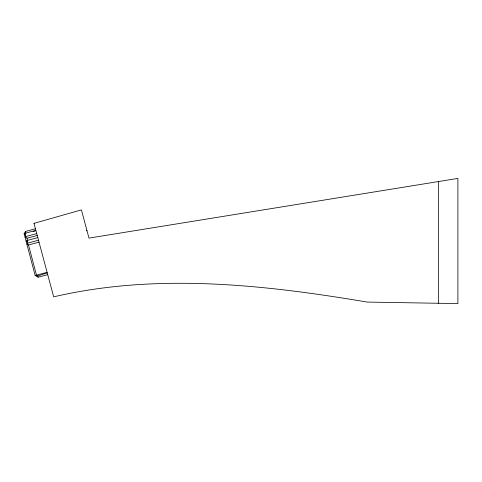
<?xml version="1.0" encoding="UTF-8"?>
<svg xmlns="http://www.w3.org/2000/svg" width="482" height="482" viewBox="0 0 482 482"><rect width="100%" height="100%" fill="white"/><g stroke="black" fill="none" stroke-linecap="round" stroke-linejoin="round"><path stroke-width="0.72" d="M35.433 228.781L25.492 231.444L24.106 233.698L35.174 275.475L36.481 275.126L28.504 244.964L27.721 244.35L26.98 244.543L27.805 243.091L27.088 240.476L37.801 237.608M27.522 240.404L26.95 238.235L25.799 237.427L25.142 237.602L25.787 236.548L25.606 235.825M35.861 230.372L24.986 233.282L24.281 234.366L25.136 234.481M27.088 240.476L26.215 241.663L27.251 241.807M47.013 272.987L37.855 275.921L36.524 275.15L47.097 272.318M33.981 223.359L81.416 209.893L88.977 238.102L457.9 178.406L457.9 303.594L367.224 302.081C264.003 284.681 156.861 272.794 53.671 296.846L33.975 223.335M33.107 231.553L35.252 230.974M25.787 236.548L36.728 233.613M26.95 238.235L37.228 235.481M27.805 243.091L38.5 240.223M28.504 244.964L39.018 242.145M24.106 233.698L25.938 233.475M35.174 275.475L38.15 277.204L47.73 274.668M86.272 230.8L86.971 230.625M25.558 235.62L24.998 233.336M37.855 275.921L38.15 277.204M27.558 243.663L27.721 244.35M25.6 232.029L25.528 231.691M25.624 233.294L25.299 231.758M24.618 233.824L24.703 234.252M25.679 236.758L25.799 237.427M26.57 241.121L26.643 241.548M438.403 181.557L438.403 303.268"/></g></svg>
